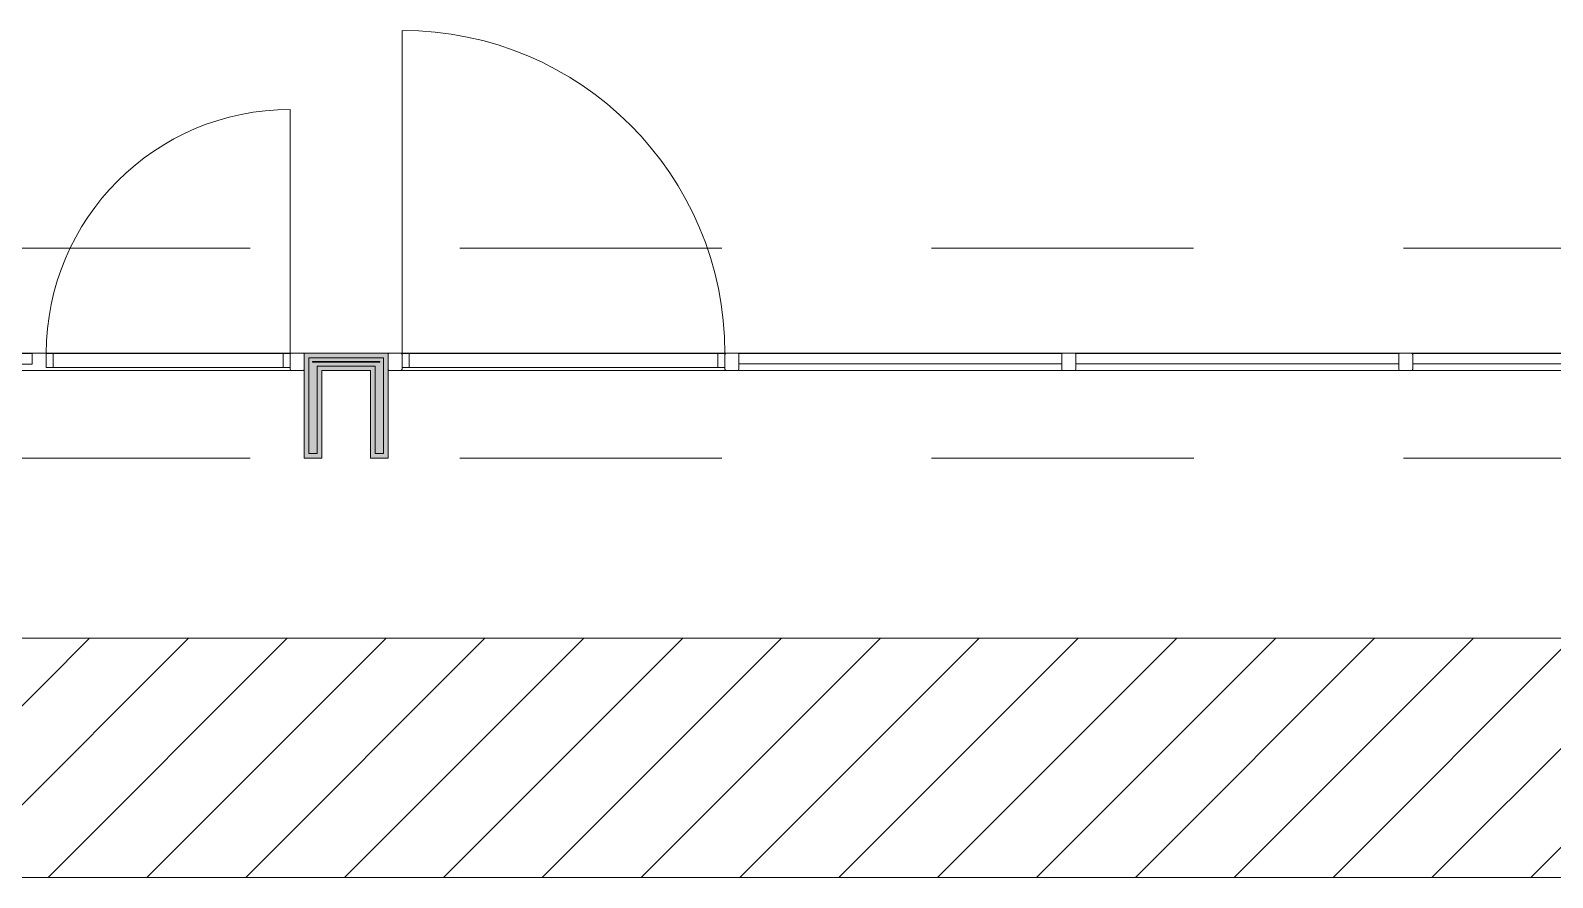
# Model space of a CAD drawing. Header units: metres. Extents: x -227.9 to -140, y 37.9 to 92.1.
# Drawn here: x -202.123 to -197.767, y 75.114 to 77.536 of the extents above; entities that cross this region are included whole.
import ezdxf

# ---------------------------------------------------------------- set-up
doc = ezdxf.new("R2010")
doc.units = ezdxf.units.M
doc.linetypes.add('JIS_02_0.7', pattern=[1.35, 0.75, -0.6])
doc.layers.add('A-DETL', color=94, linetype='Continuous', lineweight=5, true_color=0x00a600)
doc.layers.add('G-IMPT', color=8, linetype='Continuous', lineweight=5, true_color=0x808080)
for name, color, linetype, lineweight in [('A-DOOR', 7, 'Continuous', 5), ('A-FLOR', 7, 'Continuous', 5), ('A-FLOR-PATT', 7, 'Continuous', 5), ('A-GLAZ-CURT', 7, 'Continuous', 5), ('A-GLAZ-CWMG', 7, 'Continuous', 5), ('A-ROOF', 7, 'Continuous', 5), ('A-WALL', 7, 'Continuous', 5)]:
    doc.layers.add(name, color=color, linetype=linetype, lineweight=lineweight)

# ---------------------------------------------------------------- blocks, each defined once
blk = doc.blocks.new('Rectangulaire Meneau - LAG-B2010-MENEAU-40x50-11581635-MUC-LAG-PRO-PLA-ARC-TZN-N02-AG02Ec-Cote')
at = {"layer": 'A-GLAZ-CWMG', "lineweight": 13}
for p, q in [((-0.036, 0.0013), (-0.004, 0.0013)), ((-0.04, -0.0447), (-0.04, -0.04)), ((0, -0.0027), (0, -0.0447)), ((-0.004, -0.0487), (-0.036, -0.0487))]:
    blk.add_line(p, q, dxfattribs=at)
for centre, start, end in [((-0.036, -0.0027), 90, 180), ((-0.004, -0.0027), 0, 90), ((-0.036, -0.0447), 180, 270), ((-0.004, -0.0447), 270, 0)]:
    blk.add_arc(centre, 0.004, start, end, dxfattribs=at)
blk = doc.blocks.new('LAG-B2020-PANNEAU DE RIDEAU-TRANSPARENT - CURTAIN WALL MULLION_dwg_12FT-JANSEN-P05-V72-MUC-LAG-PRO-PLA-ARC-TZN-N02-AG02Ec-Cote')
at = {"layer": 'G-IMPT', "flags": 128}
blk.add_lwpolyline([(0.004, 0.0001), (0.003, 0), (0.002, 0.0001), (0.001, 0), (0, 0), (0.001, 0.0001), (0.002, 0), (0.003, 0.0001), (0.004, 0)], dxfattribs=at)
at = {"layer": 'G-IMPT', "color": 161, "true_color": 0x7f9fff, "flags": 128}
for points in [[(0, 0), (0, 0), (0, 0), (0, 0), (0, 0), (0, 0), (0, 0.0001), (0, 0), (0, 0), (0, 0), (0, 0), (0, 0), (0, 0), (0, 0)], [(0, 0), (0, 0), (0, 0), (0, 0)], [(0.001, 0), (0.001, 0), (0.001, 0), (0.001, 0), (0.001, 0), (0.001, 0), (0.001, 0.0001), (0.001, 0), (0.001, 0), (0.001, 0), (0.001, 0), (0.001, 0), (0.001, 0), (0.001, 0)], [(0.001, 0), (0.001, 0), (0.001, 0), (0.001, 0)], [(0.001, 0), (0.001, 0), (0.001, 0), (0.001, 0), (0.001, 0), (0.001, 0)], [(0.001, 0), (0.001, 0), (0.001, 0), (0.001, 0)], [(0.002, 0), (0.002, 0), (0.002, 0), (0.002, 0), (0.002, 0), (0.002, 0), (0.002, 0.0001), (0.002, 0), (0.002, 0), (0.002, 0), (0.002, 0), (0.002, 0), (0.002, 0), (0.002, 0)], [(0.002, 0), (0.002, 0), (0.002, 0), (0.002, 0)], [(0.002, 0), (0.002, 0), (0.002, 0), (0.002, 0), (0.002, 0), (0.002, 0)], [(0.002, 0), (0.002, 0), (0.002, 0), (0.002, 0)], [(0.003, 0), (0.003, 0), (0.003, 0), (0.003, 0), (0.003, 0), (0.003, 0), (0.003, 0), (0.003, 0.0001), (0.003, 0), (0.003, 0), (0.003, 0), (0.003, 0), (0.003, 0), (0.003, 0)], [(0.003, 0), (0.0031, 0), (0.0031, 0), (0.003, 0)], [(0.003, 0), (0.003, 0), (0.0031, 0), (0.0031, 0), (0.003, 0), (0.003, 0)], [(0.003, 0), (0.003, 0), (0.003, 0), (0.003, 0)], [(0.004, 0), (0.004, 0), (0.004, 0), (0.004, 0), (0.004, 0), (0.0041, 0), (0.004, 0.0001), (0.004, 0), (0.004, 0), (0.004, 0), (0.004, 0), (0.004, 0), (0.004, 0), (0.004, 0)], [(0.004, 0), (0.004, 0), (0.004, 0), (0.004, 0)]]:
    blk.add_lwpolyline(points, dxfattribs=at)
at = {"layer": 'G-IMPT', "color": 4, "true_color": 0x00ffff, "flags": 128}
for points in [[(0.001, 0), (0.001, 0), (0, 0), (0, 0)], [(0.002, 0), (0.002, 0), (0.001, 0), (0.001, 0)], [(0.003, 0), (0.003, 0), (0.002, 0), (0.002, 0)], [(0.004, 0), (0.004, 0), (0.003, 0), (0.003, 0)]]:
    blk.add_lwpolyline(points, close=True, dxfattribs=at)
at = {"layer": 'G-IMPT', "color": 161, "true_color": 0x7f9fff}
for centre, radius, start, end in [((0, 0), 0.000004, 90, 180), ((0, 0), 0.000004, 360, 90), ((0, 0), 0.000002, 90, 180), ((0, 0), 0.000002, 360, 90), ((0, 0), 0.000002, 270, 360), ((0, 0), 0.000002, 180, 270), ((0, 0), 0.000004, 270, 0), ((0, 0), 0.000004, 180, 270), ((0.001, 0), 0.000004, 90, 180), ((0.001, 0), 0.000004, 360, 90), ((0.001, 0), 0.000002, 90, 180), ((0.001, 0), 0.000002, 360, 90), ((0.001, 0), 0.000002, 270, 360), ((0.001, 0), 0.000002, 180, 270), ((0.001, 0), 0.000004, 270, 0), ((0.001, 0), 0.000004, 180, 270), ((0.002, 0), 0.000004, 90, 180), ((0.002, 0), 0.000004, 360, 90), ((0.002, 0), 0.000002, 90, 180), ((0.002, 0), 0.000002, 360, 90), ((0.002, 0), 0.000002, 270, 360), ((0.002, 0), 0.000002, 180, 270), ((0.002, 0), 0.000004, 270, 0), ((0.002, 0), 0.000004, 180, 270), ((0.003, 0), 0.000004, 90, 180), ((0.003, 0), 0.000004, 360, 90), ((0.003, 0), 0.000002, 90, 180), ((0.003, 0), 0.000002, 360, 90), ((0.003, 0), 0.000002, 270, 360), ((0.003, 0), 0.000002, 180, 270), ((0.003, 0), 0.000004, 270, 0), ((0.003, 0), 0.000004, 180, 270), ((0.004, 0), 0.000004, 360, 90), ((0.004, 0), 0.000004, 90, 180), ((0.004, 0), 0.000002, 360, 90), ((0.004, 0), 0.000002, 90, 180), ((0.004, 0), 0.000002, 180, 270), ((0.004, 0), 0.000002, 270, 360), ((0.004, 0), 0.000004, 180, 270), ((0.004, 0), 0.000004, 270, 0)]:
    blk.add_arc(centre, radius, start, end, dxfattribs=at)
blk = doc.blocks.new('LAG-B2020-PANNEAU DE RIDEAU-TRANSPARENT - CURTAIN WALL MULLION_dwg-V73-MUC-LAG-PRO-PLA-ARC-TZN-N02-AG02Ec-Cote')
blk.add_blockref('LAG-B2020-PANNEAU DE RIDEAU-TRANSPARENT - CURTAIN WALL MULLION_dwg_12FT-JANSEN-P05-V72-MUC-LAG-PRO-PLA-ARC-TZN-N02-AG02Ec-Cote', (-0.0027, 0.0003))
blk = doc.blocks.new('LAG-B2020-PANNEAU DE RIDEAU-TRANSPARENT - LAG-B2020-PANNEAU DE RIDEAU-TRANSPARENT-11581642-MUC-LAG-PRO-PLA-ARC-TZN-N02-AG02Ec-Cote')
at = {"layer": 'A-GLAZ-CURT', "lineweight": 9}
for p, q in [((0.462, 0.03), (-0.462, 0.03)), ((-0.462, 0.03), (-0.462, 0)), ((-0.462, 0), (0.462, 0)), ((0.462, 0), (0.462, 0.03))]:
    blk.add_line(p, q, dxfattribs=at)
at = {"extrusion": (0, 0, -1), "zscale": -1, "rotation": 180}
blk.add_blockref('LAG-B2020-PANNEAU DE RIDEAU-TRANSPARENT - CURTAIN WALL MULLION_dwg-V73-MUC-LAG-PRO-PLA-ARC-TZN-N02-AG02Ec-Cote', (0, 0), dxfattribs=at)
blk = doc.blocks.new('LAG-B2020-PANNEAU DE RIDEAU-TRANSPARENT - CURTAIN WALL MULLION_dwg_12FT-JANSEN-P05-V74-MUC-LAG-PRO-PLA-ARC-TZN-N02-AG02Ec-Cote')
at = {"layer": 'G-IMPT', "flags": 128}
blk.add_lwpolyline([(0.004, 0.0001), (0.003, 0), (0.002, 0.0001), (0.001, 0), (0, 0), (0.001, 0.0001), (0.002, 0), (0.003, 0.0001), (0.004, 0)], dxfattribs=at)
at = {"layer": 'G-IMPT', "color": 161, "true_color": 0x7f9fff, "flags": 128}
for points in [[(0, 0), (0, 0), (0, 0), (0, 0), (0, 0), (0, 0), (0, 0.0001), (0, 0), (0, 0), (0, 0), (0, 0), (0, 0), (0, 0), (0, 0)], [(0, 0), (0, 0), (0, 0), (0, 0)], [(0.001, 0), (0.001, 0), (0.001, 0), (0.001, 0), (0.001, 0), (0.001, 0), (0.001, 0.0001), (0.001, 0), (0.001, 0), (0.001, 0), (0.001, 0), (0.001, 0), (0.001, 0), (0.001, 0)], [(0.001, 0), (0.001, 0), (0.001, 0), (0.001, 0)], [(0.001, 0), (0.001, 0), (0.001, 0), (0.001, 0), (0.001, 0), (0.001, 0)], [(0.001, 0), (0.001, 0), (0.001, 0), (0.001, 0)], [(0.002, 0), (0.002, 0), (0.002, 0), (0.002, 0), (0.002, 0), (0.002, 0), (0.002, 0.0001), (0.002, 0), (0.002, 0), (0.002, 0), (0.002, 0), (0.002, 0), (0.002, 0), (0.002, 0)], [(0.002, 0), (0.002, 0), (0.002, 0), (0.002, 0)], [(0.002, 0), (0.002, 0), (0.002, 0), (0.002, 0), (0.002, 0), (0.002, 0)], [(0.002, 0), (0.002, 0), (0.002, 0), (0.002, 0)], [(0.003, 0), (0.003, 0), (0.003, 0), (0.003, 0), (0.003, 0), (0.003, 0), (0.003, 0), (0.003, 0.0001), (0.003, 0), (0.003, 0), (0.003, 0), (0.003, 0), (0.003, 0), (0.003, 0)], [(0.003, 0), (0.0031, 0), (0.0031, 0), (0.003, 0)], [(0.003, 0), (0.003, 0), (0.0031, 0), (0.0031, 0), (0.003, 0), (0.003, 0)], [(0.003, 0), (0.003, 0), (0.003, 0), (0.003, 0)], [(0.004, 0), (0.004, 0), (0.004, 0), (0.004, 0), (0.004, 0), (0.0041, 0), (0.004, 0.0001), (0.004, 0), (0.004, 0), (0.004, 0), (0.004, 0), (0.004, 0), (0.004, 0), (0.004, 0)], [(0.004, 0), (0.004, 0), (0.004, 0), (0.004, 0)]]:
    blk.add_lwpolyline(points, dxfattribs=at)
at = {"layer": 'G-IMPT', "color": 4, "true_color": 0x00ffff, "flags": 128}
for points in [[(0.001, 0), (0.001, 0), (0, 0), (0, 0)], [(0.002, 0), (0.002, 0), (0.001, 0), (0.001, 0)], [(0.003, 0), (0.003, 0), (0.002, 0), (0.002, 0)], [(0.004, 0), (0.004, 0), (0.003, 0), (0.003, 0)]]:
    blk.add_lwpolyline(points, close=True, dxfattribs=at)
at = {"layer": 'G-IMPT', "color": 161, "true_color": 0x7f9fff}
for centre, radius, start, end in [((0, 0), 0.000004, 90, 180), ((0, 0), 0.000004, 360, 90), ((0, 0), 0.000002, 90, 180), ((0, 0), 0.000002, 360, 90), ((0, 0), 0.000002, 270, 360), ((0, 0), 0.000002, 180, 270), ((0, 0), 0.000004, 270, 0), ((0, 0), 0.000004, 180, 270), ((0.001, 0), 0.000004, 90, 180), ((0.001, 0), 0.000004, 360, 90), ((0.001, 0), 0.000002, 90, 180), ((0.001, 0), 0.000002, 360, 90), ((0.001, 0), 0.000002, 270, 360), ((0.001, 0), 0.000002, 180, 270), ((0.001, 0), 0.000004, 270, 0), ((0.001, 0), 0.000004, 180, 270), ((0.002, 0), 0.000004, 90, 180), ((0.002, 0), 0.000004, 360, 90), ((0.002, 0), 0.000002, 90, 180), ((0.002, 0), 0.000002, 360, 90), ((0.002, 0), 0.000002, 270, 360), ((0.002, 0), 0.000002, 180, 270), ((0.002, 0), 0.000004, 270, 0), ((0.002, 0), 0.000004, 180, 270), ((0.003, 0), 0.000004, 90, 180), ((0.003, 0), 0.000004, 360, 90), ((0.003, 0), 0.000002, 90, 180), ((0.003, 0), 0.000002, 360, 90), ((0.003, 0), 0.000002, 270, 360), ((0.003, 0), 0.000002, 180, 270), ((0.003, 0), 0.000004, 270, 0), ((0.003, 0), 0.000004, 180, 270), ((0.004, 0), 0.000004, 360, 90), ((0.004, 0), 0.000004, 90, 180), ((0.004, 0), 0.000002, 360, 90), ((0.004, 0), 0.000002, 90, 180), ((0.004, 0), 0.000002, 180, 270), ((0.004, 0), 0.000002, 270, 360), ((0.004, 0), 0.000004, 180, 270), ((0.004, 0), 0.000004, 270, 0)]:
    blk.add_arc(centre, radius, start, end, dxfattribs=at)
blk = doc.blocks.new('LAG-B2020-PANNEAU DE RIDEAU-TRANSPARENT - CURTAIN WALL MULLION_dwg-V75-MUC-LAG-PRO-PLA-ARC-TZN-N02-AG02Ec-Cote')
blk.add_blockref('LAG-B2020-PANNEAU DE RIDEAU-TRANSPARENT - CURTAIN WALL MULLION_dwg_12FT-JANSEN-P05-V74-MUC-LAG-PRO-PLA-ARC-TZN-N02-AG02Ec-Cote', (-0.0027, 0.0003))
blk = doc.blocks.new('LAG-B2020-PANNEAU DE RIDEAU-TRANSPARENT - LAG-B2020-PANNEAU DE RIDEAU-TRANSPARENT-V76-MUC-LAG-PRO-PLA-ARC-TZN-N02-AG02Ec-Cote')
at = {"layer": 'A-GLAZ-CURT', "lineweight": 9}
for p, q in [((0.462, 0.03), (-0.462, 0.03)), ((-0.462, 0.03), (-0.462, 0)), ((-0.462, 0), (0.462, 0)), ((0.462, 0), (0.462, 0.03))]:
    blk.add_line(p, q, dxfattribs=at)
at = {"extrusion": (0, 0, -1), "zscale": -1, "rotation": 180}
blk.add_blockref('LAG-B2020-PANNEAU DE RIDEAU-TRANSPARENT - CURTAIN WALL MULLION_dwg-V75-MUC-LAG-PRO-PLA-ARC-TZN-N02-AG02Ec-Cote', (0, 0), dxfattribs=at)
blk = doc.blocks.new('LAG-C1030-PORTES-VITRINE DE MAGASIN-13PR_08_01 - LAG-C1030-PORTES-VITRINE DE MAGASIN-13PR_08_01-12440334-MUC-LAG-PRO-PLA-ARC-TZN-N02-AG02Ec-Cote')
at = {"layer": 'A-DOOR', "color": 9, "lineweight": 9, "true_color": 0xc0c0c0}
for p, q in [((-0.462, 0.04), (-0.442, 0.04)), ((-0.462, 0), (-0.462, 0.04)), ((-0.442, 0.04), (-0.442, 0)), ((0.442, 0.04), (0.462, 0.04)), ((0.442, 0), (0.442, 0.04)), ((0.462, 0.04), (0.462, 0)), ((-0.442, 0), (-0.462, 0)), ((0.462, 0), (0.442, 0))]:
    blk.add_line(p, q, dxfattribs=at)
at = {"layer": 'A-DOOR', "color": 9, "true_color": 0xc0c0c0}
for p, q in [((0.442, 0.04), (-0.442, 0.04)), ((-0.442, 0), (0.442, 0))]:
    blk.add_line(p, q, dxfattribs=at)
at = {"layer": 'A-DOOR'}
blk.add_line((0.462, 0), (0.462, -0.924), dxfattribs=at)
blk.add_arc((0.462, 0), 0.924, 180, 270, dxfattribs=at)
blk = doc.blocks.new('Rectangulaire Meneau - LAG-B2010-MENEAU-40x50-V59-MUC-LAG-PRO-PLA-ARC-TZN-N02-AG02Ec-Cote')
at = {"layer": 'A-GLAZ-CWMG', "lineweight": 13}
for p, q in [((-0.016, 0.0013), (0.016, 0.0013)), ((-0.02, -0.0447), (-0.02, -0.0027)), ((0.02, -0.0027), (0.02, -0.0447)), ((0.016, -0.0487), (-0.016, -0.0487))]:
    blk.add_line(p, q, dxfattribs=at)
for centre, start, end in [((-0.016, -0.0027), 90, 180), ((0.016, -0.0027), 0, 90), ((-0.016, -0.0447), 180, 270), ((0.016, -0.0447), 270, 0)]:
    blk.add_arc(centre, 0.004, start, end, dxfattribs=at)
blk = doc.blocks.new('Rectangulaire Meneau - LAG-B2010-MENEAU-40x50-V65-MUC-LAG-PRO-PLA-ARC-TZN-N02-AG02Ec-Cote')
at = {"layer": 'A-GLAZ-CWMG', "lineweight": 13}
for p, q in [((-0.016, 0.0013), (0.016, 0.0013)), ((-0.02, -0.0447), (-0.02, -0.0027)), ((0.02, -0.04), (0.02, -0.0447)), ((0.016, -0.0487), (-0.016, -0.0487))]:
    blk.add_line(p, q, dxfattribs=at)
for centre, start, end in [((-0.016, -0.0027), 90, 180), ((0.016, -0.0027), 0, 90), ((-0.016, -0.0447), 180, 270), ((0.016, -0.0447), 270, 0)]:
    blk.add_arc(centre, 0.004, start, end, dxfattribs=at)
blk = doc.blocks.new('LAG-B2020-PANNEAU DE RIDEAU-TRANSPARENT - CURTAIN WALL MULLION_dwg_12FT-JANSEN-P05-10851602-MUC-LAG-PRO-PLA-ARC-TZN-N02-AG02Ec-Cote')
at = {"layer": 'G-IMPT', "flags": 128}
blk.add_lwpolyline([(0.004, 0.0001), (0.003, 0), (0.002, 0.0001), (0.001, 0), (0, 0), (0.001, 0.0001), (0.002, 0), (0.003, 0.0001), (0.004, 0)], dxfattribs=at)
at = {"layer": 'G-IMPT', "color": 161, "true_color": 0x7f9fff, "flags": 128}
for points in [[(0, 0), (0, 0), (0, 0), (0, 0), (0, 0), (0, 0), (0, 0.0001), (0, 0), (0, 0), (0, 0), (0, 0), (0, 0), (0, 0), (0, 0)], [(0, 0), (0, 0), (0, 0), (0, 0)], [(0.001, 0), (0.001, 0), (0.001, 0), (0.001, 0), (0.001, 0), (0.001, 0), (0.001, 0.0001), (0.001, 0), (0.001, 0), (0.001, 0), (0.001, 0), (0.001, 0), (0.001, 0), (0.001, 0)], [(0.001, 0), (0.001, 0), (0.001, 0), (0.001, 0)], [(0.001, 0), (0.001, 0), (0.001, 0), (0.001, 0), (0.001, 0), (0.001, 0)], [(0.001, 0), (0.001, 0), (0.001, 0), (0.001, 0)], [(0.002, 0), (0.002, 0), (0.002, 0), (0.002, 0), (0.002, 0), (0.002, 0), (0.002, 0.0001), (0.002, 0), (0.002, 0), (0.002, 0), (0.002, 0), (0.002, 0), (0.002, 0), (0.002, 0)], [(0.002, 0), (0.002, 0), (0.002, 0), (0.002, 0)], [(0.002, 0), (0.002, 0), (0.002, 0), (0.002, 0), (0.002, 0), (0.002, 0)], [(0.002, 0), (0.002, 0), (0.002, 0), (0.002, 0)], [(0.003, 0), (0.003, 0), (0.003, 0), (0.003, 0), (0.003, 0), (0.003, 0), (0.003, 0), (0.003, 0.0001), (0.003, 0), (0.003, 0), (0.003, 0), (0.003, 0), (0.003, 0), (0.003, 0)], [(0.003, 0), (0.0031, 0), (0.0031, 0), (0.003, 0)], [(0.003, 0), (0.003, 0), (0.0031, 0), (0.0031, 0), (0.003, 0), (0.003, 0)], [(0.003, 0), (0.003, 0), (0.003, 0), (0.003, 0)], [(0.004, 0), (0.004, 0), (0.004, 0), (0.004, 0), (0.004, 0), (0.0041, 0), (0.004, 0.0001), (0.004, 0), (0.004, 0), (0.004, 0), (0.004, 0), (0.004, 0), (0.004, 0), (0.004, 0)], [(0.004, 0), (0.004, 0), (0.004, 0), (0.004, 0)]]:
    blk.add_lwpolyline(points, dxfattribs=at)
at = {"layer": 'G-IMPT', "color": 4, "true_color": 0x00ffff, "flags": 128}
for points in [[(0.001, 0), (0.001, 0), (0, 0), (0, 0)], [(0.002, 0), (0.002, 0), (0.001, 0), (0.001, 0)], [(0.003, 0), (0.003, 0), (0.002, 0), (0.002, 0)], [(0.004, 0), (0.004, 0), (0.003, 0), (0.003, 0)]]:
    blk.add_lwpolyline(points, close=True, dxfattribs=at)
at = {"layer": 'G-IMPT', "color": 161, "true_color": 0x7f9fff}
for centre, radius, start, end in [((0, 0), 0.000004, 90, 180), ((0, 0), 0.000004, 360, 90), ((0, 0), 0.000002, 90, 180), ((0, 0), 0.000002, 360, 90), ((0, 0), 0.000002, 270, 360), ((0, 0), 0.000002, 180, 270), ((0, 0), 0.000004, 270, 0), ((0, 0), 0.000004, 180, 270), ((0.001, 0), 0.000004, 90, 180), ((0.001, 0), 0.000004, 360, 90), ((0.001, 0), 0.000002, 90, 180), ((0.001, 0), 0.000002, 360, 90), ((0.001, 0), 0.000002, 270, 360), ((0.001, 0), 0.000002, 180, 270), ((0.001, 0), 0.000004, 270, 0), ((0.001, 0), 0.000004, 180, 270), ((0.002, 0), 0.000004, 90, 180), ((0.002, 0), 0.000004, 360, 90), ((0.002, 0), 0.000002, 90, 180), ((0.002, 0), 0.000002, 360, 90), ((0.002, 0), 0.000002, 270, 360), ((0.002, 0), 0.000002, 180, 270), ((0.002, 0), 0.000004, 270, 0), ((0.002, 0), 0.000004, 180, 270), ((0.003, 0), 0.000004, 90, 180), ((0.003, 0), 0.000004, 360, 90), ((0.003, 0), 0.000002, 90, 180), ((0.003, 0), 0.000002, 360, 90), ((0.003, 0), 0.000002, 270, 360), ((0.003, 0), 0.000002, 180, 270), ((0.003, 0), 0.000004, 270, 0), ((0.003, 0), 0.000004, 180, 270), ((0.004, 0), 0.000004, 360, 90), ((0.004, 0), 0.000004, 90, 180), ((0.004, 0), 0.000002, 360, 90), ((0.004, 0), 0.000002, 90, 180), ((0.004, 0), 0.000002, 180, 270), ((0.004, 0), 0.000002, 270, 360), ((0.004, 0), 0.000004, 180, 270), ((0.004, 0), 0.000004, 270, 0)]:
    blk.add_arc(centre, radius, start, end, dxfattribs=at)
blk = doc.blocks.new('LAG-B2020-PANNEAU DE RIDEAU-TRANSPARENT - CURTAIN WALL MULLION_dwg-10851601-MUC-LAG-PRO-PLA-ARC-TZN-N02-AG02Ec-Cote')
blk.add_blockref('LAG-B2020-PANNEAU DE RIDEAU-TRANSPARENT - CURTAIN WALL MULLION_dwg_12FT-JANSEN-P05-10851602-MUC-LAG-PRO-PLA-ARC-TZN-N02-AG02Ec-Cote', (-0.0027, 0.0003))
blk = doc.blocks.new('LAG-B2020-PANNEAU DE RIDEAU-TRANSPARENT - LAG-B2020-PANNEAU DE RIDEAU-TRANSPARENT-V77-MUC-LAG-PRO-PLA-ARC-TZN-N02-AG02Ec-Cote')
at = {"layer": 'A-GLAZ-CURT', "lineweight": 9}
for p, q in [((0.462, 0.03), (-0.462, 0.03)), ((-0.462, 0.03), (-0.462, 0)), ((-0.462, 0), (0.462, 0)), ((0.462, 0), (0.462, 0.03))]:
    blk.add_line(p, q, dxfattribs=at)
at = {"extrusion": (0, 0, -1), "zscale": -1, "rotation": 180}
blk.add_blockref('LAG-B2020-PANNEAU DE RIDEAU-TRANSPARENT - CURTAIN WALL MULLION_dwg-10851601-MUC-LAG-PRO-PLA-ARC-TZN-N02-AG02Ec-Cote', (0, 0), dxfattribs=at)
blk = doc.blocks.new('LAG-C1030-PORTES-VITRINE DE MAGASIN-13PR_08_01 - LAG-C1030-PORTES-VITRINE DE MAGASIN-13PR_08_01-12728726-MUC-LAG-PRO-PLA-ARC-TZN-N02-AG02Ec-Cote')
at = {"layer": 'A-DOOR'}
blk.add_line((0.3491, 0), (0.3491, 0.6982), dxfattribs=at)
at = {"layer": 'A-DOOR', "color": 9, "lineweight": 9, "true_color": 0xc0c0c0}
for p, q in [((-0.3291, 0), (-0.3491, 0)), ((-0.3491, 0), (-0.3491, -0.04)), ((-0.3291, -0.04), (-0.3291, 0)), ((0.3491, 0), (0.3291, 0)), ((0.3291, 0), (0.3291, -0.04)), ((0.3491, -0.04), (0.3491, 0)), ((-0.3491, -0.04), (-0.3291, -0.04)), ((0.3291, -0.04), (0.3491, -0.04))]:
    blk.add_line(p, q, dxfattribs=at)
at = {"layer": 'A-DOOR', "color": 9, "true_color": 0xc0c0c0}
for p, q in [((-0.3291, 0), (0.3291, 0)), ((0.3291, -0.04), (-0.3291, -0.04))]:
    blk.add_line(p, q, dxfattribs=at)
at = {"layer": 'A-DOOR'}
blk.add_arc((0.3491, 0), 0.6982, 90, 180, dxfattribs=at)
blk = doc.blocks.new('LAG-B2020-PANNEAU DE RIDEAU-TRANSPARENT - CURTAIN WALL MULLION_dwg_12FT-JANSEN-P05-V84-MUC-LAG-PRO-PLA-ARC-TZN-N02-AG02Ec-Cote')
at = {"layer": 'G-IMPT', "flags": 128}
blk.add_lwpolyline([(0.004, 0.0001), (0.003, 0), (0.002, 0.0001), (0.001, 0), (0, 0), (0.001, 0.0001), (0.002, 0), (0.003, 0.0001), (0.004, 0)], dxfattribs=at)
at = {"layer": 'G-IMPT', "color": 161, "true_color": 0x7f9fff, "flags": 128}
for points in [[(0, 0), (0, 0), (0, 0), (0, 0), (0, 0), (0, 0), (0, 0.0001), (0, 0), (0, 0), (0, 0), (0, 0), (0, 0), (0, 0), (0, 0)], [(0, 0), (0, 0), (0, 0), (0, 0)], [(0.001, 0), (0.001, 0), (0.001, 0), (0.001, 0), (0.001, 0), (0.001, 0), (0.001, 0.0001), (0.001, 0), (0.001, 0), (0.001, 0), (0.001, 0), (0.001, 0), (0.001, 0), (0.001, 0)], [(0.001, 0), (0.001, 0), (0.001, 0), (0.001, 0)], [(0.001, 0), (0.001, 0), (0.001, 0), (0.001, 0), (0.001, 0), (0.001, 0)], [(0.001, 0), (0.001, 0), (0.001, 0), (0.001, 0)], [(0.002, 0), (0.002, 0), (0.002, 0), (0.002, 0), (0.002, 0), (0.002, 0), (0.002, 0.0001), (0.002, 0), (0.002, 0), (0.002, 0), (0.002, 0), (0.002, 0), (0.002, 0), (0.002, 0)], [(0.002, 0), (0.002, 0), (0.002, 0), (0.002, 0)], [(0.002, 0), (0.002, 0), (0.002, 0), (0.002, 0), (0.002, 0), (0.002, 0)], [(0.002, 0), (0.002, 0), (0.002, 0), (0.002, 0)], [(0.003, 0), (0.003, 0), (0.003, 0), (0.003, 0), (0.003, 0), (0.003, 0), (0.003, 0), (0.003, 0.0001), (0.003, 0), (0.003, 0), (0.003, 0), (0.003, 0), (0.003, 0), (0.003, 0)], [(0.003, 0), (0.0031, 0), (0.0031, 0), (0.003, 0)], [(0.003, 0), (0.003, 0), (0.0031, 0), (0.0031, 0), (0.003, 0), (0.003, 0)], [(0.003, 0), (0.003, 0), (0.003, 0), (0.003, 0)], [(0.004, 0), (0.004, 0), (0.004, 0), (0.004, 0), (0.004, 0), (0.0041, 0), (0.004, 0.0001), (0.004, 0), (0.004, 0), (0.004, 0), (0.004, 0), (0.004, 0), (0.004, 0), (0.004, 0)], [(0.004, 0), (0.004, 0), (0.004, 0), (0.004, 0)]]:
    blk.add_lwpolyline(points, dxfattribs=at)
at = {"layer": 'G-IMPT', "color": 4, "true_color": 0x00ffff, "flags": 128}
for points in [[(0.001, 0), (0.001, 0), (0, 0), (0, 0)], [(0.002, 0), (0.002, 0), (0.001, 0), (0.001, 0)], [(0.003, 0), (0.003, 0), (0.002, 0), (0.002, 0)], [(0.004, 0), (0.004, 0), (0.003, 0), (0.003, 0)]]:
    blk.add_lwpolyline(points, close=True, dxfattribs=at)
at = {"layer": 'G-IMPT', "color": 161, "true_color": 0x7f9fff}
for centre, radius, start, end in [((0, 0), 0.000004, 90, 180), ((0, 0), 0.000004, 360, 90), ((0, 0), 0.000002, 90, 180), ((0, 0), 0.000002, 360, 90), ((0, 0), 0.000002, 270, 360), ((0, 0), 0.000002, 180, 270), ((0, 0), 0.000004, 270, 0), ((0, 0), 0.000004, 180, 270), ((0.001, 0), 0.000004, 90, 180), ((0.001, 0), 0.000004, 360, 90), ((0.001, 0), 0.000002, 90, 180), ((0.001, 0), 0.000002, 360, 90), ((0.001, 0), 0.000002, 270, 360), ((0.001, 0), 0.000002, 180, 270), ((0.001, 0), 0.000004, 270, 0), ((0.001, 0), 0.000004, 180, 270), ((0.002, 0), 0.000004, 90, 180), ((0.002, 0), 0.000004, 360, 90), ((0.002, 0), 0.000002, 90, 180), ((0.002, 0), 0.000002, 360, 90), ((0.002, 0), 0.000002, 270, 360), ((0.002, 0), 0.000002, 180, 270), ((0.002, 0), 0.000004, 270, 0), ((0.002, 0), 0.000004, 180, 270), ((0.003, 0), 0.000004, 90, 180), ((0.003, 0), 0.000004, 360, 90), ((0.003, 0), 0.000002, 90, 180), ((0.003, 0), 0.000002, 360, 90), ((0.003, 0), 0.000002, 270, 360), ((0.003, 0), 0.000002, 180, 270), ((0.003, 0), 0.000004, 270, 0), ((0.003, 0), 0.000004, 180, 270), ((0.004, 0), 0.000004, 360, 90), ((0.004, 0), 0.000004, 90, 180), ((0.004, 0), 0.000002, 360, 90), ((0.004, 0), 0.000002, 90, 180), ((0.004, 0), 0.000002, 180, 270), ((0.004, 0), 0.000002, 270, 360), ((0.004, 0), 0.000004, 180, 270), ((0.004, 0), 0.000004, 270, 0)]:
    blk.add_arc(centre, radius, start, end, dxfattribs=at)
blk = doc.blocks.new('LAG-B2020-PANNEAU DE RIDEAU-TRANSPARENT - CURTAIN WALL MULLION_dwg-V85-MUC-LAG-PRO-PLA-ARC-TZN-N02-AG02Ec-Cote')
blk.add_blockref('LAG-B2020-PANNEAU DE RIDEAU-TRANSPARENT - CURTAIN WALL MULLION_dwg_12FT-JANSEN-P05-V84-MUC-LAG-PRO-PLA-ARC-TZN-N02-AG02Ec-Cote', (-0.0027, 0.0003))
blk = doc.blocks.new('LAG-B2020-PANNEAU DE RIDEAU-TRANSPARENT - LAG-B2020-PANNEAU DE RIDEAU-TRANSPARENT-11581461-MUC-LAG-PRO-PLA-ARC-TZN-N02-AG02Ec-Cote')
at = {"layer": 'A-GLAZ-CURT', "lineweight": 9}
for p, q in [((0.3491, 0.03), (-0.3491, 0.03)), ((-0.3491, 0.03), (-0.3491, 0)), ((-0.3491, 0), (0.3491, 0)), ((0.3491, 0), (0.3491, 0.03))]:
    blk.add_line(p, q, dxfattribs=at)
at = {"extrusion": (0, 0, -1), "zscale": -1, "rotation": 180}
blk.add_blockref('LAG-B2020-PANNEAU DE RIDEAU-TRANSPARENT - CURTAIN WALL MULLION_dwg-V85-MUC-LAG-PRO-PLA-ARC-TZN-N02-AG02Ec-Cote', (0, 0), dxfattribs=at)
blk = doc.blocks.new('Rectangulaire Meneau - LAG-B2010-MENEAU-40x50-11581515-MUC-LAG-PRO-PLA-ARC-TZN-N02-AG02Ec-Cote')
at = {"layer": 'A-GLAZ-CWMG', "lineweight": 13}
for p, q in [((-0.004, 0.0013), (-0.036, 0.0013)), ((-0.04, -0.04), (-0.04, -0.0447)), ((0, -0.0447), (0, -0.0027)), ((-0.036, -0.0487), (-0.004, -0.0487))]:
    blk.add_line(p, q, dxfattribs=at)
for centre, start, end in [((-0.036, -0.0027), 90, 180), ((-0.004, -0.0027), 0, 90), ((-0.036, -0.0447), 180, 270), ((-0.004, -0.0447), 270, 0)]:
    blk.add_arc(centre, 0.004, start, end, dxfattribs=at)

msp = doc.modelspace()

# ---------------------------------------------------------------- hatches: boundary and pattern name
at = {"layer": 'A-FLOR-PATT', "lineweight": 9}
h = msp.add_hatch(dxfattribs=at)
h.set_pattern_fill('FP_7', color=256, style=0, pattern_type=2)
h.set_pattern_definition([(45, (0, 0), (-0.14142136, 0.14142136), [])])
h.paths.add_polyline_path([(-181.3591, 72.7387), (-181.3597, 73.6135), (-181.367, 73.7779), (-181.3865, 73.9414), (-181.4183, 74.1031), (-181.4606, 74.2576), (-181.5154, 74.4118), (-181.5815, 74.5616), (-181.6586, 74.706), (-181.7462, 74.8444), (-181.844, 74.9758), (-181.9512, 75.0997), (-182.0674, 75.2152), (-182.1919, 75.3218), (-182.324, 75.4189), (-182.4629, 75.5058), (-182.608, 75.5821), (-182.7584, 75.6475), (-182.9132, 75.7014), (-183.0716, 75.7437), (-183.2327, 75.7741), (-183.3959, 75.7924), (-183.5653, 75.7985), (-203.5941, 75.798), (-203.7574, 75.7908), (-203.9198, 75.7715), (-204.0803, 75.7402), (-204.2382, 75.6971), (-204.3924, 75.6423), (-204.5422, 75.5762), (-204.6866, 75.4991), (-204.825, 75.4114), (-204.9565, 75.3137), (-205.0803, 75.2064), (-205.1959, 75.0902), (-205.3024, 74.9658), (-205.3405, 74.9142), (-205.0664, 73.9007), (-205.033, 74.037), (-204.9891, 74.1649), (-204.9327, 74.2905), (-204.8649, 74.4105), (-204.7864, 74.5237), (-204.6979, 74.6293), (-204.6, 74.7263), (-204.4937, 74.8138), (-204.3798, 74.8913), (-204.2592, 74.958), (-204.1331, 75.0134), (-204.0024, 75.0569), (-203.8682, 75.0883), (-203.7318, 75.1072), (-203.5941, 75.1135), (-183.5441, 75.1135), (-183.4134, 75.1078), (-183.2837, 75.0907), (-183.1559, 75.0624), (-183.0311, 75.0231), (-182.9102, 74.973), (-182.7941, 74.9126), (-182.6818, 74.8407), (-182.58, 74.7626), (-182.4835, 74.6742), (-182.3913, 74.5728), (-182.3154, 74.4739), (-182.2451, 74.3635), (-182.1847, 74.2474), (-182.1346, 74.1265), (-182.0952, 74.0017), (-182.0669, 73.874), (-182.0498, 73.7443), (-182.0441, 73.6135), (-182.0441, 72.7387), (-181.6068, 72.7387)])
at = {"layer": 'A-WALL', "true_color": 0x808080}
h = msp.add_hatch(color=8, dxfattribs=at)
h.paths.add_polyline_path([(-201.0994, 76.3135), (-201.0994, 76.6135), (-201.3394, 76.6135), (-201.3394, 76.3135), (-201.2894, 76.3135), (-201.2894, 76.5635), (-201.1494, 76.5635), (-201.1494, 76.3135)])
h.paths.add_polyline_path([(-201.3264, 76.3265), (-201.3264, 76.6005), (-201.1124, 76.6005), (-201.1124, 76.3265), (-201.1364, 76.3265), (-201.1364, 76.5765), (-201.3024, 76.5765), (-201.3024, 76.3265)])
h = msp.add_hatch(color=8, dxfattribs=at)
h.paths.add_polyline_path([(-201.1364, 76.3265), (-201.1124, 76.3265), (-201.1124, 76.6005), (-201.3264, 76.6005), (-201.3264, 76.3265), (-201.3024, 76.3265), (-201.3024, 76.5765), (-201.1364, 76.5765), (-201.1364, 76.4481)])
h.paths.add_polyline_path([(-201.1234, 76.5875), (-201.3154, 76.5875), (-201.3154, 76.5895), (-201.1234, 76.5895)])
msp.add_hatch(color=8, dxfattribs=at).paths.add_polyline_path([(-201.1234, 76.5875), (-201.1234, 76.5895), (-201.3154, 76.5895), (-201.3154, 76.5875)])

# ---------------------------------------------------------------- linework, layer by layer
at = {"layer": 'A-DETL', "color": 9, "linetype": 'JIS_02_0.7', "lineweight": 9, "true_color": 0xc0c0c0}
msp.add_line((-203.5942, 76.9135), (-183.5441, 76.9135), dxfattribs=at)
at = {"layer": 'A-DETL', "color": 7, "linetype": 'JIS_02_0.7'}
for p, q in [((-203.5941, 76.3135), (-183.5441, 76.3135)), ((-203.5941, 75.1135), (-183.5441, 75.1135))]:
    msp.add_line(p, q, dxfattribs=at)
at = {"layer": 'A-FLOR', "lineweight": 9}
for p, q in [((-201.3754, 76.6135), (-202.8199, 76.6135)), ((-201.3394, 76.6135), (-201.3434, 76.6135)), ((-201.0956, 76.6135), (-201.0994, 76.6135)), ((-200.1316, 76.6135), (-201.0633, 76.6135)), ((-199.1676, 76.6135), (-200.0993, 76.6135)), ((-198.2036, 76.6135), (-199.1353, 76.6135)), ((-197.2396, 76.6135), (-198.1713, 76.6135)), ((-203.5941, 75.1135), (-183.5441, 75.1135))]:
    msp.add_line(p, q, dxfattribs=at)
at = {"layer": 'A-ROOF'}
for p, q in [((-202.8199, 76.5635), (-201.3754, 76.5635)), ((-201.3434, 76.5635), (-201.3394, 76.5635)), ((-201.0994, 76.5635), (-196.2394, 76.5635)), ((-183.5591, 75.7985), (-203.5791, 75.7985))]:
    msp.add_line(p, q, dxfattribs=at)
at = {"layer": 'A-WALL', "lineweight": 13}
for p, q in [((-201.3394, 76.6135), (-201.3394, 76.3135)), ((-201.0994, 76.6135), (-201.3394, 76.6135)), ((-201.0994, 76.3135), (-201.0994, 76.6135)), ((-201.2894, 76.3135), (-201.2894, 76.5635)), ((-201.2894, 76.5635), (-201.1494, 76.5635)), ((-201.1494, 76.5635), (-201.1494, 76.3135)), ((-201.3394, 76.3135), (-201.2894, 76.3135)), ((-201.1494, 76.3135), (-201.0994, 76.3135))]:
    msp.add_line(p, q, dxfattribs=at)
at = {"layer": 'A-WALL'}
for p, q in [((-201.3264, 76.6005), (-201.3264, 76.3265)), ((-201.1124, 76.6005), (-201.3264, 76.6005)), ((-201.3154, 76.5895), (-201.1234, 76.5895)), ((-201.3154, 76.5875), (-201.3154, 76.5895)), ((-201.1234, 76.5875), (-201.3154, 76.5875)), ((-201.3024, 76.5765), (-201.1364, 76.5765)), ((-201.3024, 76.3265), (-201.3024, 76.5765)), ((-201.1364, 76.5765), (-201.1364, 76.3265)), ((-201.1234, 76.5895), (-201.1234, 76.5875)), ((-201.1124, 76.3265), (-201.1124, 76.6005)), ((-201.3264, 76.3265), (-201.3024, 76.3265)), ((-201.1364, 76.3265), (-201.1124, 76.3265))]:
    msp.add_line(p, q, dxfattribs=at)

# ---------------------------------------------------------------- block references
at = {"layer": 'A-DOOR', "color": 9, "true_color": 0xc0c0c0, "rotation": 180}
msp.add_blockref('LAG-C1030-PORTES-VITRINE DE MAGASIN-13PR_08_01 - LAG-C1030-PORTES-VITRINE DE MAGASIN-13PR_08_01-12440334-MUC-LAG-PRO-PLA-ARC-TZN-N02-AG02Ec-Cote', (-200.5974, 76.6124), dxfattribs=at)
at = {"layer": 'A-DOOR', "color": 9, "true_color": 0xc0c0c0}
msp.add_blockref('LAG-C1030-PORTES-VITRINE DE MAGASIN-13PR_08_01 - LAG-C1030-PORTES-VITRINE DE MAGASIN-13PR_08_01-12728726-MUC-LAG-PRO-PLA-ARC-TZN-N02-AG02Ec-Cote', (-201.7285, 76.6123), dxfattribs=at)
at = {"layer": 'A-GLAZ-CURT', "rotation": 180}
for name, p in [('LAG-B2020-PANNEAU DE RIDEAU-TRANSPARENT - LAG-B2020-PANNEAU DE RIDEAU-TRANSPARENT-11581461-MUC-LAG-PRO-PLA-ARC-TZN-N02-AG02Ec-Cote', (-202.4668, 76.6123)), ('LAG-B2020-PANNEAU DE RIDEAU-TRANSPARENT - LAG-B2020-PANNEAU DE RIDEAU-TRANSPARENT-V76-MUC-LAG-PRO-PLA-ARC-TZN-N02-AG02Ec-Cote', (-199.6334, 76.6124)), ('LAG-B2020-PANNEAU DE RIDEAU-TRANSPARENT - LAG-B2020-PANNEAU DE RIDEAU-TRANSPARENT-11581642-MUC-LAG-PRO-PLA-ARC-TZN-N02-AG02Ec-Cote', (-198.6694, 76.6124)), ('LAG-B2020-PANNEAU DE RIDEAU-TRANSPARENT - LAG-B2020-PANNEAU DE RIDEAU-TRANSPARENT-V77-MUC-LAG-PRO-PLA-ARC-TZN-N02-AG02Ec-Cote', (-197.7054, 76.6124))]:
    msp.add_blockref(name, p, dxfattribs=at)
at = {"layer": 'A-GLAZ-CWMG'}
msp.add_blockref('Rectangulaire Meneau - LAG-B2010-MENEAU-40x50-11581515-MUC-LAG-PRO-PLA-ARC-TZN-N02-AG02Ec-Cote', (-201.3394, 76.6123), dxfattribs=at)
at = {"layer": 'A-GLAZ-CWMG', "extrusion": (0, 0, -1)}
for name, p in [('Rectangulaire Meneau - LAG-B2010-MENEAU-40x50-11581635-MUC-LAG-PRO-PLA-ARC-TZN-N02-AG02Ec-Cote', (201.0994, 76.6124)), ('Rectangulaire Meneau - LAG-B2010-MENEAU-40x50-V65-MUC-LAG-PRO-PLA-ARC-TZN-N02-AG02Ec-Cote', (200.1154, 76.6124)), ('Rectangulaire Meneau - LAG-B2010-MENEAU-40x50-V59-MUC-LAG-PRO-PLA-ARC-TZN-N02-AG02Ec-Cote', (199.1514, 76.6124)), ('Rectangulaire Meneau - LAG-B2010-MENEAU-40x50-V59-MUC-LAG-PRO-PLA-ARC-TZN-N02-AG02Ec-Cote', (198.1874, 76.6124))]:
    msp.add_blockref(name, p, dxfattribs=at)

doc.saveas('drawing.dxf')
